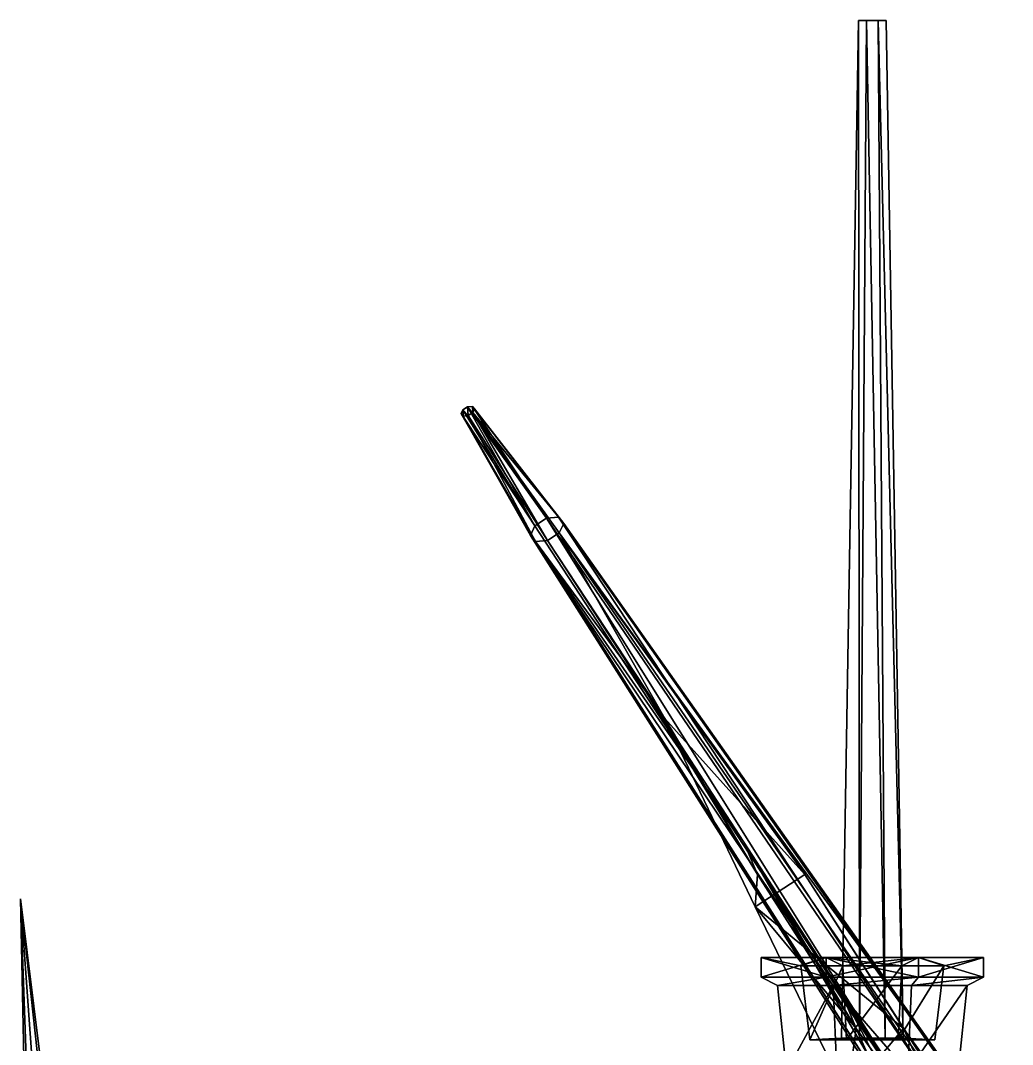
# Model space of a CAD drawing. Extents: x -936 to 1055, y -439 to 1376.
# Drawn here: x -858 to -362, y 739 to 1252 of the extents above; entities that cross this region are included whole.
import ezdxf

# ---------------------------------------------------------------- set-up
doc = ezdxf.new("R2010")
doc.units = 0
doc.layers.get('0').update_dxf_attribs({"linetype": 'CONTINUOUS'})

msp = doc.modelspace()

# ---------------------------------------------------------------- linework, layer by layer
at = {"color": 7}
for points in [[(-438.77, 1251.69, -2.89), (-438.77, 1251.69, 2.89), (-447.22, 742.54, 6.39), (-438.77, 1251.69, -2.89)], [(-447.22, 742.54, -6.39), (-438.77, 1251.69, -2.89), (-447.22, 742.54, 6.39), (-447.22, 742.54, -6.39)], [(-438.18, 742.54, -15.43), (-438.77, 1251.69, -2.89), (-447.22, 742.54, -6.39), (-438.18, 742.54, -15.43)], [(-447.22, 742.54, 6.39), (-438.77, 1251.69, 2.89), (-438.18, 742.54, 15.43), (-447.22, 742.54, 6.39)], [(-438.18, 742.54, -15.43), (-434.68, 1251.69, -6.98), (-438.77, 1251.69, -2.89), (-438.18, 742.54, -15.43)], [(-438.77, 1251.69, 2.89), (-438.77, 1251.69, -2.89), (-434.68, 1251.69, -6.98), (-438.77, 1251.69, 2.89)], [(-428.9, 1251.69, 6.98), (-434.68, 1251.69, 6.98), (-438.77, 1251.69, 2.89), (-428.9, 1251.69, 6.98)], [(-428.9, 1251.69, 6.98), (-438.77, 1251.69, 2.89), (-434.68, 1251.69, -6.98), (-428.9, 1251.69, 6.98)], [(-438.77, 1251.69, 2.89), (-434.68, 1251.69, 6.98), (-438.18, 742.54, 15.43), (-438.77, 1251.69, 2.89)], [(-425.4, 742.54, -15.43), (-434.68, 1251.69, -6.98), (-438.18, 742.54, -15.43), (-425.4, 742.54, -15.43)], [(-438.18, 742.54, 15.43), (-434.68, 1251.69, 6.98), (-425.4, 742.54, 15.43), (-438.18, 742.54, 15.43)], [(-425.4, 742.54, -15.43), (-428.9, 1251.69, -6.98), (-434.68, 1251.69, -6.98), (-425.4, 742.54, -15.43)], [(-434.68, 1251.69, -6.98), (-428.9, 1251.69, -6.98), (-424.81, 1251.69, -2.89), (-434.68, 1251.69, -6.98)], [(-428.9, 1251.69, 6.98), (-434.68, 1251.69, -6.98), (-424.81, 1251.69, -2.89), (-428.9, 1251.69, 6.98)], [(-434.68, 1251.69, 6.98), (-428.9, 1251.69, 6.98), (-425.4, 742.54, 15.43), (-434.68, 1251.69, 6.98)], [(-416.36, 742.54, -6.39), (-424.81, 1251.69, -2.89), (-428.9, 1251.69, -6.98), (-416.36, 742.54, -6.39)], [(-416.36, 742.54, -6.39), (-428.9, 1251.69, -6.98), (-425.4, 742.54, -15.43), (-416.36, 742.54, -6.39)], [(-428.9, 1251.69, 6.98), (-424.81, 1251.69, -2.89), (-424.81, 1251.69, 2.89), (-428.9, 1251.69, 6.98)], [(-428.9, 1251.69, 6.98), (-424.81, 1251.69, 2.89), (-416.36, 742.54, 6.39), (-428.9, 1251.69, 6.98)], [(-425.4, 742.54, 15.43), (-428.9, 1251.69, 6.98), (-416.36, 742.54, 6.39), (-425.4, 742.54, 15.43)], [(-424.81, 1251.69, 2.89), (-424.81, 1251.69, -2.89), (-416.36, 742.54, -6.39), (-424.81, 1251.69, 2.89)], [(-416.36, 742.54, 6.39), (-424.81, 1251.69, 2.89), (-416.36, 742.54, -6.39), (-416.36, 742.54, 6.39)], [(-637.56, 1055.01, -375.73), (-636.65, 1056.93, -374.42), (-600.67, 998.87, -311.75), (-637.56, 1055.01, -375.73)], [(-637.56, 1055.01, -375.73), (-636.51, 1053.79, -377.65), (-636.65, 1056.93, -374.42), (-637.56, 1055.01, -375.73)], [(-600.67, 998.87, -311.75), (-636.65, 1056.93, -374.42), (-634.32, 1058.44, -374.48), (-600.67, 998.87, -311.75)], [(-634.12, 1054, -379.05), (-634.32, 1058.44, -374.48), (-636.65, 1056.93, -374.42), (-634.12, 1054, -379.05)], [(-636.51, 1053.79, -377.65), (-634.12, 1054, -379.05), (-636.65, 1056.93, -374.42), (-636.51, 1053.79, -377.65)], [(-594.84, 1002.63, -311.9), (-634.32, 1058.44, -374.48), (-631.92, 1058.64, -375.87), (-594.84, 1002.63, -311.9)], [(-631.78, 1055.51, -379.11), (-631.92, 1058.64, -375.87), (-634.32, 1058.44, -374.48), (-631.78, 1055.51, -379.11)], [(-600.67, 998.87, -311.75), (-634.32, 1058.44, -374.48), (-594.84, 1002.63, -311.9), (-600.67, 998.87, -311.75)], [(-634.12, 1054, -379.05), (-631.78, 1055.51, -379.11), (-634.32, 1058.44, -374.48), (-634.12, 1054, -379.05)], [(-631.78, 1055.51, -379.11), (-634.12, 1054, -379.05), (-594.33, 991.54, -323.33), (-631.78, 1055.51, -379.11)], [(-594.84, 1002.63, -311.9), (-631.92, 1058.64, -375.87), (-588.85, 1003.15, -315.39), (-594.84, 1002.63, -311.9)], [(-631.92, 1058.64, -375.87), (-630.87, 1057.43, -377.79), (-586.22, 1000.11, -320.18), (-631.92, 1058.64, -375.87)], [(-588.85, 1003.15, -315.39), (-631.92, 1058.64, -375.87), (-586.22, 1000.11, -320.18), (-588.85, 1003.15, -315.39)], [(-631.78, 1055.51, -379.11), (-630.87, 1057.43, -377.79), (-631.92, 1058.64, -375.87), (-631.78, 1055.51, -379.11)], [(-586.22, 1000.11, -320.18), (-630.87, 1057.43, -377.79), (-631.78, 1055.51, -379.11), (-586.22, 1000.11, -320.18)], [(-586.22, 1000.11, -320.18), (-631.78, 1055.51, -379.11), (-588.5, 995.3, -323.47), (-586.22, 1000.11, -320.18)], [(-588.5, 995.3, -323.47), (-631.78, 1055.51, -379.11), (-594.33, 991.54, -323.33), (-588.5, 995.3, -323.47)], [(-602.94, 994.06, -315.04), (-637.56, 1055.01, -375.73), (-600.67, 998.87, -311.75), (-602.94, 994.06, -315.04)], [(-600.32, 991.02, -319.83), (-636.51, 1053.79, -377.65), (-637.56, 1055.01, -375.73), (-600.32, 991.02, -319.83)], [(-600.32, 991.02, -319.83), (-637.56, 1055.01, -375.73), (-602.94, 994.06, -315.04), (-600.32, 991.02, -319.83)], [(-634.12, 1054, -379.05), (-636.51, 1053.79, -377.65), (-600.32, 991.02, -319.83), (-634.12, 1054, -379.05)], [(-594.33, 991.54, -323.33), (-634.12, 1054, -379.05), (-600.32, 991.02, -319.83), (-594.33, 991.54, -323.33)], [(-408.6, 704.98, -10.14), (-600.67, 998.87, -311.75), (-594.84, 1002.63, -311.9), (-408.6, 704.98, -10.14)], [(-396.93, 712.52, -10.43), (-594.84, 1002.63, -311.9), (-588.85, 1003.15, -315.39), (-396.93, 712.52, -10.43)], [(-408.6, 704.98, -10.14), (-594.84, 1002.63, -311.9), (-396.93, 712.52, -10.43), (-408.6, 704.98, -10.14)], [(-396.93, 712.52, -10.43), (-588.85, 1003.15, -315.39), (-384.96, 713.55, -17.42), (-396.93, 712.52, -10.43)], [(-588.85, 1003.15, -315.39), (-586.22, 1000.11, -320.18), (-379.7, 707.48, -27.01), (-588.85, 1003.15, -315.39)], [(-384.96, 713.55, -17.42), (-588.85, 1003.15, -315.39), (-379.7, 707.48, -27.01), (-384.96, 713.55, -17.42)], [(-379.7, 707.48, -27.01), (-586.22, 1000.11, -320.18), (-588.5, 995.3, -323.47), (-379.7, 707.48, -27.01)], [(-602.94, 994.06, -315.04), (-600.67, 998.87, -311.75), (-408.6, 704.98, -10.14), (-602.94, 994.06, -315.04)], [(-602.94, 994.06, -315.04), (-413.14, 695.36, -16.72), (-407.89, 689.29, -26.3), (-602.94, 994.06, -315.04)], [(-600.32, 991.02, -319.83), (-602.94, 994.06, -315.04), (-407.89, 689.29, -26.3), (-600.32, 991.02, -319.83)], [(-413.14, 695.36, -16.72), (-602.94, 994.06, -315.04), (-408.6, 704.98, -10.14), (-413.14, 695.36, -16.72)], [(-535.7, 902.4, -280.58), (-588.5, 995.3, -323.47), (-594.33, 991.54, -323.33), (-535.7, 902.4, -280.58)], [(-379.7, 707.48, -27.01), (-588.5, 995.3, -323.47), (-384.24, 697.86, -33.58), (-379.7, 707.48, -27.01)], [(-465.58, 824.49, -226.09), (-384.24, 697.86, -33.58), (-588.5, 995.3, -323.47), (-465.58, 824.49, -226.09)], [(-535.7, 902.4, -280.58), (-465.58, 824.49, -226.09), (-588.5, 995.3, -323.47), (-535.7, 902.4, -280.58)], [(-545.21, 916.06, -250.67), (-594.33, 991.54, -323.33), (-600.32, 991.02, -319.83), (-545.21, 916.06, -250.67)], [(-496.09, 840.58, -178.01), (-545.21, 916.06, -250.67), (-600.32, 991.02, -319.83), (-496.09, 840.58, -178.01)], [(-496.09, 840.58, -178.01), (-600.32, 991.02, -319.83), (-407.89, 689.29, -26.3), (-496.09, 840.58, -178.01)], [(-535.7, 902.4, -280.58), (-594.33, 991.54, -323.33), (-545.21, 916.06, -250.67), (-535.7, 902.4, -280.58)], [(-545.21, 916.06, -250.67), (-496.09, 840.58, -178.01), (-489.3, 824.49, -226.09), (-545.21, 916.06, -250.67)], [(-545.21, 916.06, -250.67), (-489.3, 824.49, -226.09), (-535.7, 902.4, -280.58), (-545.21, 916.06, -250.67)], [(-489.3, 824.49, -226.09), (-490.49, 808.21, -268.77), (-535.7, 902.4, -280.58), (-489.3, 824.49, -226.09)], [(-535.7, 902.4, -280.58), (-490.49, 808.21, -268.77), (-465.58, 824.49, -226.09), (-535.7, 902.4, -280.58)], [(-496.09, 840.58, -178.01), (-446.98, 765.1, -105.35), (-439.97, 747.34, -181.56), (-496.09, 840.58, -178.01)], [(-496.09, 840.58, -178.01), (-439.97, 747.34, -181.56), (-489.3, 824.49, -226.09), (-496.09, 840.58, -178.01)], [(-446.98, 765.1, -105.35), (-496.09, 840.58, -178.01), (-407.89, 689.29, -26.3), (-446.98, 765.1, -105.35)], [(-439.97, 747.34, -181.56), (-490.49, 808.21, -268.77), (-489.3, 824.49, -226.09), (-439.97, 747.34, -181.56)], [(-465.58, 824.49, -226.09), (-490.49, 808.21, -268.77), (-416.25, 747.34, -181.56), (-465.58, 824.49, -226.09)], [(-465.58, 824.49, -226.09), (-416.25, 747.34, -181.56), (-384.24, 697.86, -33.58), (-465.58, 824.49, -226.09)], [(-843.49, 677.78, 4.9), (-858.11, 812.25, 0), (-841.47, 677.92, 0), (-843.49, 677.78, 4.9)], [(-848.38, 677.42, 6.93), (-858.11, 812.25, 0), (-843.49, 677.78, 4.9), (-848.38, 677.42, 6.93)], [(-853.26, 677.07, 4.9), (-858.11, 812.25, 0), (-848.38, 677.42, 6.93), (-853.26, 677.07, 4.9)], [(-855.29, 676.92, 0), (-858.11, 812.25, 0), (-853.26, 677.07, 4.9), (-855.29, 676.92, 0)], [(-853.26, 677.07, -4.9), (-858.11, 812.25, 0), (-855.29, 676.92, 0), (-853.26, 677.07, -4.9)], [(-848.38, 677.42, -6.93), (-858.11, 812.25, 0), (-853.26, 677.07, -4.9), (-848.38, 677.42, -6.93)], [(-843.49, 677.78, -4.9), (-858.11, 812.25, 0), (-848.38, 677.42, -6.93), (-843.49, 677.78, -4.9)], [(-841.47, 677.92, 0), (-858.11, 812.25, 0), (-843.49, 677.78, -4.9), (-841.47, 677.92, 0)], [(-439.97, 747.34, -181.56), (-444.64, 713.77, -265.11), (-490.49, 808.21, -268.77), (-439.97, 747.34, -181.56)], [(-490.49, 808.21, -268.77), (-444.64, 713.77, -265.11), (-416.25, 747.34, -181.56), (-490.49, 808.21, -268.77)], [(-487.43, 782.93, -23.05), (-487.43, 782.93, 23.05), (-487.43, 772.98, 23.05), (-487.43, 782.93, -23.05)], [(-487.43, 772.98, -23.05), (-487.43, 782.93, -23.05), (-487.43, 772.98, 23.05), (-487.43, 772.98, -23.05)], [(-467.6, 778.81, -14.83), (-467.6, 778.81, 14.83), (-487.43, 782.93, 23.05), (-467.6, 778.81, -14.83)], [(-487.43, 782.93, -23.05), (-467.6, 778.81, -14.83), (-487.43, 782.93, 23.05), (-487.43, 782.93, -23.05)], [(-454.84, 782.93, -55.64), (-487.43, 782.93, -23.05), (-487.43, 772.98, -23.05), (-454.84, 782.93, -55.64)], [(-454.84, 772.98, -55.64), (-454.84, 782.93, -55.64), (-487.43, 772.98, -23.05), (-454.84, 772.98, -55.64)], [(-454.84, 782.93, -55.64), (-467.6, 778.81, -14.83), (-487.43, 782.93, -23.05), (-454.84, 782.93, -55.64)], [(-487.43, 782.93, 23.05), (-454.84, 782.93, 55.64), (-454.84, 772.98, 55.64), (-487.43, 782.93, 23.05)], [(-487.43, 772.98, 23.05), (-487.43, 782.93, 23.05), (-454.84, 772.98, 55.64), (-487.43, 772.98, 23.05)], [(-487.43, 782.93, 23.05), (-467.6, 778.81, 14.83), (-454.84, 782.93, 55.64), (-487.43, 782.93, 23.05)], [(-454.84, 782.93, -55.64), (-446.62, 778.81, -35.81), (-467.6, 778.81, -14.83), (-454.84, 782.93, -55.64)], [(-467.6, 778.81, 14.83), (-446.62, 778.81, 35.81), (-454.84, 782.93, 55.64), (-467.6, 778.81, 14.83)], [(-463.03, 741.72, -12.94), (-463.03, 741.72, 12.94), (-467.6, 778.81, 14.83), (-463.03, 741.72, -12.94)], [(-467.6, 778.81, -14.83), (-463.03, 741.72, -12.94), (-467.6, 778.81, 14.83), (-467.6, 778.81, -14.83)], [(-446.62, 778.81, -35.81), (-463.03, 741.72, -12.94), (-467.6, 778.81, -14.83), (-446.62, 778.81, -35.81)], [(-467.6, 778.81, 14.83), (-463.03, 741.72, 12.94), (-446.62, 778.81, 35.81), (-467.6, 778.81, 14.83)], [(-446.62, 778.81, -35.81), (-444.73, 741.72, -31.24), (-463.03, 741.72, -12.94), (-446.62, 778.81, -35.81)], [(-463.03, 741.72, 12.94), (-444.73, 741.72, 31.24), (-446.62, 778.81, 35.81), (-463.03, 741.72, 12.94)], [(-408.74, 782.93, -55.64), (-454.84, 782.93, -55.64), (-454.84, 772.98, -55.64), (-408.74, 782.93, -55.64)], [(-408.74, 772.98, -55.64), (-408.74, 782.93, -55.64), (-454.84, 772.98, -55.64), (-408.74, 772.98, -55.64)], [(-416.96, 778.81, -35.81), (-446.62, 778.81, -35.81), (-454.84, 782.93, -55.64), (-416.96, 778.81, -35.81)], [(-408.74, 782.93, -55.64), (-416.96, 778.81, -35.81), (-454.84, 782.93, -55.64), (-408.74, 782.93, -55.64)], [(-454.84, 782.93, 55.64), (-408.74, 782.93, 55.64), (-408.74, 772.98, 55.64), (-454.84, 782.93, 55.64)], [(-454.84, 772.98, 55.64), (-454.84, 782.93, 55.64), (-408.74, 772.98, 55.64), (-454.84, 772.98, 55.64)], [(-454.84, 782.93, 55.64), (-446.62, 778.81, 35.81), (-408.74, 782.93, 55.64), (-454.84, 782.93, 55.64)], [(-446.62, 778.81, 35.81), (-416.96, 778.81, 35.81), (-408.74, 782.93, 55.64), (-446.62, 778.81, 35.81)], [(-416.96, 778.81, -35.81), (-444.73, 741.72, -31.24), (-446.62, 778.81, -35.81), (-416.96, 778.81, -35.81)], [(-446.62, 778.81, 35.81), (-444.73, 741.72, 31.24), (-416.96, 778.81, 35.81), (-446.62, 778.81, 35.81)], [(-416.96, 778.81, -35.81), (-418.85, 741.72, -31.24), (-444.73, 741.72, -31.24), (-416.96, 778.81, -35.81)], [(-444.73, 741.72, 31.24), (-418.85, 741.72, 31.24), (-416.96, 778.81, 35.81), (-444.73, 741.72, 31.24)], [(-395.98, 778.81, -14.83), (-400.55, 741.72, -12.94), (-418.85, 741.72, -31.24), (-395.98, 778.81, -14.83)], [(-395.98, 778.81, -14.83), (-418.85, 741.72, -31.24), (-416.96, 778.81, -35.81), (-395.98, 778.81, -14.83)], [(-418.85, 741.72, 31.24), (-400.55, 741.72, 12.94), (-395.98, 778.81, 14.83), (-418.85, 741.72, 31.24)], [(-416.96, 778.81, 35.81), (-418.85, 741.72, 31.24), (-395.98, 778.81, 14.83), (-416.96, 778.81, 35.81)], [(-395.98, 778.81, -14.83), (-416.96, 778.81, -35.81), (-408.74, 782.93, -55.64), (-395.98, 778.81, -14.83)], [(-408.74, 782.93, 55.64), (-416.96, 778.81, 35.81), (-395.98, 778.81, 14.83), (-408.74, 782.93, 55.64)], [(-376.15, 782.93, -23.05), (-408.74, 782.93, -55.64), (-408.74, 772.98, -55.64), (-376.15, 782.93, -23.05)], [(-376.15, 772.98, -23.05), (-376.15, 782.93, -23.05), (-408.74, 772.98, -55.64), (-376.15, 772.98, -23.05)], [(-376.15, 782.93, -23.05), (-395.98, 778.81, -14.83), (-408.74, 782.93, -55.64), (-376.15, 782.93, -23.05)], [(-408.74, 782.93, 55.64), (-376.15, 782.93, 23.05), (-376.15, 772.98, 23.05), (-408.74, 782.93, 55.64)], [(-408.74, 772.98, 55.64), (-408.74, 782.93, 55.64), (-376.15, 772.98, 23.05), (-408.74, 772.98, 55.64)], [(-408.74, 782.93, 55.64), (-395.98, 778.81, 14.83), (-376.15, 782.93, 23.05), (-408.74, 782.93, 55.64)], [(-400.55, 741.72, 12.94), (-400.55, 741.72, -12.94), (-395.98, 778.81, -14.83), (-400.55, 741.72, 12.94)], [(-395.98, 778.81, 14.83), (-400.55, 741.72, 12.94), (-395.98, 778.81, -14.83), (-395.98, 778.81, 14.83)], [(-395.98, 778.81, 14.83), (-395.98, 778.81, -14.83), (-376.15, 782.93, -23.05), (-395.98, 778.81, 14.83)], [(-376.15, 782.93, 23.05), (-395.98, 778.81, 14.83), (-376.15, 782.93, -23.05), (-376.15, 782.93, 23.05)], [(-376.15, 782.93, 23.05), (-376.15, 782.93, -23.05), (-376.15, 772.98, -23.05), (-376.15, 782.93, 23.05)], [(-376.15, 772.98, 23.05), (-376.15, 782.93, 23.05), (-376.15, 772.98, -23.05), (-376.15, 772.98, 23.05)], [(-487.43, 772.98, -23.05), (-487.43, 772.98, 23.05), (-479.28, 768.86, 19.67), (-487.43, 772.98, -23.05)], [(-479.28, 768.86, -19.67), (-487.43, 772.98, -23.05), (-479.28, 768.86, 19.67), (-479.28, 768.86, -19.67)], [(-454.84, 772.98, -55.64), (-487.43, 772.98, -23.05), (-479.28, 768.86, -19.67), (-454.84, 772.98, -55.64)], [(-479.28, 768.86, 19.67), (-487.43, 772.98, 23.05), (-454.84, 772.98, 55.64), (-479.28, 768.86, 19.67)], [(-451.46, 768.86, -47.49), (-454.84, 772.98, -55.64), (-479.28, 768.86, -19.67), (-451.46, 768.86, -47.49)], [(-479.28, 768.86, 19.67), (-454.84, 772.98, 55.64), (-451.46, 768.86, 47.49), (-479.28, 768.86, 19.67)], [(-479.28, 768.86, -19.67), (-479.28, 768.86, 19.67), (-474.71, 725.85, 17.78), (-479.28, 768.86, -19.67)], [(-474.71, 725.85, -17.78), (-479.28, 768.86, -19.67), (-474.71, 725.85, 17.78), (-474.71, 725.85, -17.78)], [(-451.46, 768.86, -47.49), (-479.28, 768.86, -19.67), (-474.71, 725.85, -17.78), (-451.46, 768.86, -47.49)], [(-474.71, 725.85, 17.78), (-479.28, 768.86, 19.67), (-451.46, 768.86, 47.49), (-474.71, 725.85, 17.78)], [(-449.57, 725.85, -42.92), (-451.46, 768.86, -47.49), (-474.71, 725.85, -17.78), (-449.57, 725.85, -42.92)], [(-474.71, 725.85, 17.78), (-451.46, 768.86, 47.49), (-449.57, 725.85, 42.92), (-474.71, 725.85, 17.78)], [(-408.74, 772.98, -55.64), (-454.84, 772.98, -55.64), (-451.46, 768.86, -47.49), (-408.74, 772.98, -55.64)], [(-451.46, 768.86, 47.49), (-454.84, 772.98, 55.64), (-408.74, 772.98, 55.64), (-451.46, 768.86, 47.49)], [(-412.12, 768.86, -47.49), (-408.74, 772.98, -55.64), (-451.46, 768.86, -47.49), (-412.12, 768.86, -47.49)], [(-451.46, 768.86, 47.49), (-408.74, 772.98, 55.64), (-412.12, 768.86, 47.49), (-451.46, 768.86, 47.49)], [(-414.01, 725.85, -42.92), (-412.12, 768.86, -47.49), (-451.46, 768.86, -47.49), (-414.01, 725.85, -42.92)], [(-414.01, 725.85, -42.92), (-451.46, 768.86, -47.49), (-449.57, 725.85, -42.92), (-414.01, 725.85, -42.92)], [(-451.46, 768.86, 47.49), (-412.12, 768.86, 47.49), (-414.01, 725.85, 42.92), (-451.46, 768.86, 47.49)], [(-449.57, 725.85, 42.92), (-451.46, 768.86, 47.49), (-414.01, 725.85, 42.92), (-449.57, 725.85, 42.92)], [(-384.3, 768.86, -19.67), (-412.12, 768.86, -47.49), (-414.01, 725.85, -42.92), (-384.3, 768.86, -19.67)], [(-388.87, 725.85, -17.78), (-384.3, 768.86, -19.67), (-414.01, 725.85, -42.92), (-388.87, 725.85, -17.78)], [(-414.01, 725.85, 42.92), (-412.12, 768.86, 47.49), (-384.3, 768.86, 19.67), (-414.01, 725.85, 42.92)], [(-414.01, 725.85, 42.92), (-384.3, 768.86, 19.67), (-388.87, 725.85, 17.78), (-414.01, 725.85, 42.92)], [(-376.15, 772.98, -23.05), (-408.74, 772.98, -55.64), (-412.12, 768.86, -47.49), (-376.15, 772.98, -23.05)], [(-384.3, 768.86, -19.67), (-376.15, 772.98, -23.05), (-412.12, 768.86, -47.49), (-384.3, 768.86, -19.67)], [(-412.12, 768.86, 47.49), (-408.74, 772.98, 55.64), (-376.15, 772.98, 23.05), (-412.12, 768.86, 47.49)], [(-412.12, 768.86, 47.49), (-376.15, 772.98, 23.05), (-384.3, 768.86, 19.67), (-412.12, 768.86, 47.49)], [(-384.3, 768.86, 19.67), (-384.3, 768.86, -19.67), (-388.87, 725.85, -17.78), (-384.3, 768.86, 19.67)], [(-388.87, 725.85, 17.78), (-384.3, 768.86, 19.67), (-388.87, 725.85, -17.78), (-388.87, 725.85, 17.78)], [(-384.3, 768.86, 19.67), (-376.15, 772.98, 23.05), (-376.15, 772.98, -23.05), (-384.3, 768.86, 19.67)], [(-384.3, 768.86, 19.67), (-376.15, 772.98, -23.05), (-384.3, 768.86, -19.67), (-384.3, 768.86, 19.67)], [(-446.98, 765.1, -105.35), (-397.86, 689.62, -32.69), (-385.36, 672.19, -135.72), (-446.98, 765.1, -105.35)], [(-439.97, 747.34, -181.56), (-446.98, 765.1, -105.35), (-385.36, 672.19, -135.72), (-439.97, 747.34, -181.56)], [(-397.86, 689.62, -32.69), (-446.98, 765.1, -105.35), (-407.89, 689.29, -26.3), (-397.86, 689.62, -32.69)], [(-444.64, 713.77, -265.11), (-439.97, 747.34, -181.56), (-390.66, 637.32, -229.33), (-444.64, 713.77, -265.11)], [(-366.94, 637.32, -229.33), (-416.25, 747.34, -181.56), (-444.64, 713.77, -265.11), (-366.94, 637.32, -229.33)], [(-439.97, 747.34, -181.56), (-385.36, 672.19, -135.72), (-390.66, 637.32, -229.33), (-439.97, 747.34, -181.56)], [(-366.94, 637.32, -229.33), (-361.64, 672.19, -135.72), (-416.25, 747.34, -181.56), (-366.94, 637.32, -229.33)], [(-416.25, 747.34, -181.56), (-361.64, 672.19, -135.72), (-384.24, 697.86, -33.58), (-416.25, 747.34, -181.56)], [(-463.03, 741.72, -12.94), (-447.22, 742.54, -6.39), (-447.22, 742.54, 6.39), (-463.03, 741.72, -12.94)], [(-463.03, 741.72, -12.94), (-447.22, 742.54, 6.39), (-463.03, 741.72, 12.94), (-463.03, 741.72, -12.94)], [(-438.18, 742.54, -15.43), (-447.22, 742.54, -6.39), (-463.03, 741.72, -12.94), (-438.18, 742.54, -15.43)], [(-444.73, 741.72, -31.24), (-438.18, 742.54, -15.43), (-463.03, 741.72, -12.94), (-444.73, 741.72, -31.24)], [(-463.03, 741.72, 12.94), (-447.22, 742.54, 6.39), (-438.18, 742.54, 15.43), (-463.03, 741.72, 12.94)], [(-463.03, 741.72, 12.94), (-438.18, 742.54, 15.43), (-444.73, 741.72, 31.24), (-463.03, 741.72, 12.94)], [(-425.4, 742.54, -15.43), (-438.18, 742.54, -15.43), (-444.73, 741.72, -31.24), (-425.4, 742.54, -15.43)], [(-418.85, 741.72, -31.24), (-425.4, 742.54, -15.43), (-444.73, 741.72, -31.24), (-418.85, 741.72, -31.24)], [(-444.73, 741.72, 31.24), (-438.18, 742.54, 15.43), (-425.4, 742.54, 15.43), (-444.73, 741.72, 31.24)], [(-444.73, 741.72, 31.24), (-425.4, 742.54, 15.43), (-418.85, 741.72, 31.24), (-444.73, 741.72, 31.24)], [(-400.55, 741.72, -12.94), (-416.36, 742.54, -6.39), (-425.4, 742.54, -15.43), (-400.55, 741.72, -12.94)], [(-400.55, 741.72, -12.94), (-425.4, 742.54, -15.43), (-418.85, 741.72, -31.24), (-400.55, 741.72, -12.94)], [(-425.4, 742.54, 15.43), (-416.36, 742.54, 6.39), (-400.55, 741.72, 12.94), (-425.4, 742.54, 15.43)], [(-418.85, 741.72, 31.24), (-425.4, 742.54, 15.43), (-400.55, 741.72, 12.94), (-418.85, 741.72, 31.24)], [(-416.36, 742.54, 6.39), (-416.36, 742.54, -6.39), (-400.55, 741.72, -12.94), (-416.36, 742.54, 6.39)], [(-400.55, 741.72, 12.94), (-416.36, 742.54, 6.39), (-400.55, 741.72, -12.94), (-400.55, 741.72, 12.94)]]:
    msp.add_polyline3d(points, dxfattribs=at)

doc.saveas('drawing.dxf')
